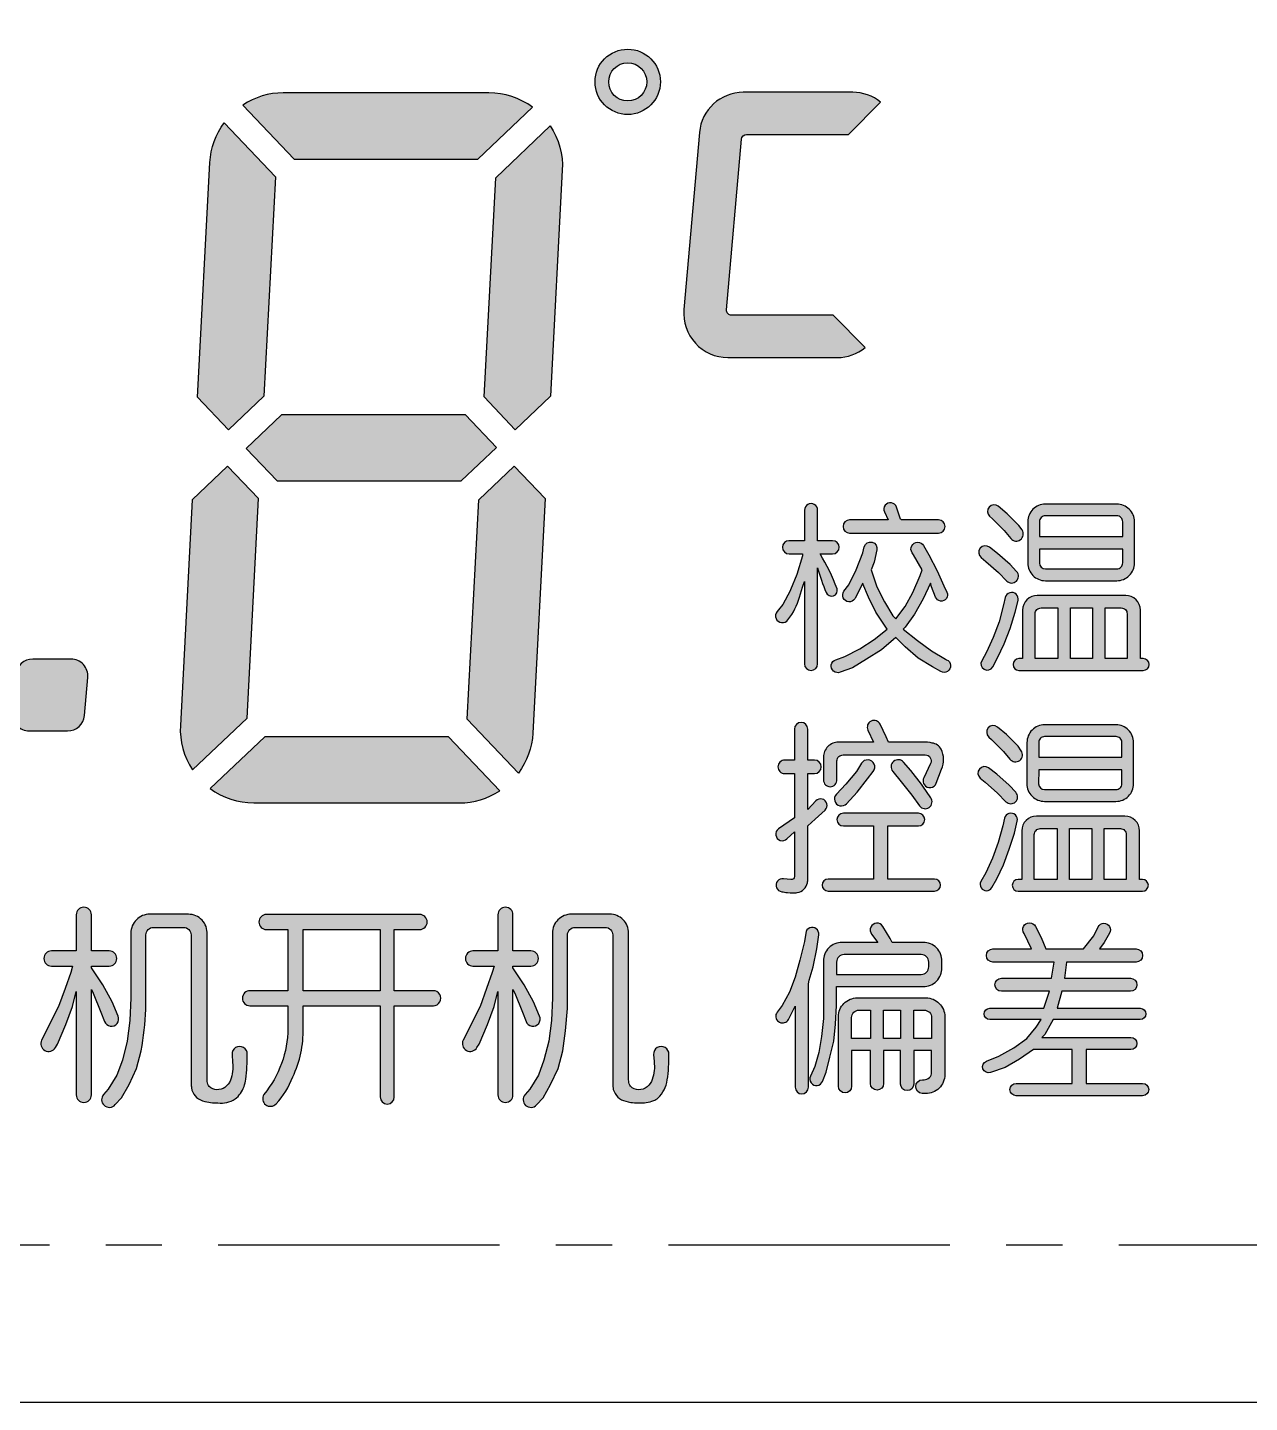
# Model space of a CAD drawing. Header units: millimetres. Extents: x -41 to 727, y -91 to 104.
# Drawn here: x 529.57 to 562.14, y -51.96 to -15.32 of the extents above; entities that cross this region are included whole.
import ezdxf

# ---------------------------------------------------------------- set-up
doc = ezdxf.new("R2010")
doc.units = ezdxf.units.MM
doc.header["$LTSCALE"] = 3
doc.header["$MEASUREMENT"] = 0
doc.linetypes.add('CENTER', pattern=[2, 1.25, -0.25, 0.25, -0.25])
doc.layers.add('VA', color=5, linetype='Continuous')

msp = doc.modelspace()

# ---------------------------------------------------------------- hatches: boundary and pattern name
h = msp.add_hatch(color=256)
h.dxf.hatch_style = 1
h.paths.add_polyline_path([(545.572, -15.898, -1), (545.572, -17.64, -1)])
h.paths.add_polyline_path([(545.572, -16.261, -1), (545.572, -17.277, -1)])
h = msp.add_hatch(color=256)
h.dxf.hatch_style = 1
h.paths.add_polyline_path([(543.035, -17.444), (541.581, -18.825), (536.678, -18.825), (535.312, -17.386, -0.146871), (536.391, -17.062), (541.872, -17.062, -0.16027)])
h = msp.add_hatch(color=256)
h.dxf.hatch_style = 1
h.paths.add_polyline_path([(551.9, -23.851, -0.172586), (551.158, -24.115), (548.24, -24.115, -0.440011), (547.071, -22.838), (547.484, -18.119, -0.388879), (548.653, -17.047), (551.571, -17.047, -0.172586), (552.313, -17.311), (551.457, -18.172), (548.74, -18.172, 0.388879), (548.603, -18.298), (548.206, -22.84, 0.440011), (548.343, -22.99), (551.044, -22.99)])
h = msp.add_hatch(color=256)
h.dxf.hatch_style = 1
h.paths.add_polyline_path([(536.181, -19.297), (535.874, -25.144), (534.933, -26.038), (534.107, -25.168), (534.435, -18.918, -0.146871), (534.815, -17.858)])
h = msp.add_hatch(color=256)
h.dxf.hatch_style = 1
h.paths.add_polyline_path([(543.513, -25.146), (542.573, -26.038), (541.746, -25.166), (542.053, -19.322), (543.508, -17.942, -0.16027), (543.829, -19.124)])
h = msp.add_hatch(color=256)
h.dxf.hatch_style = 1
h.paths.add_polyline_path([(542.076, -26.51), (541.133, -27.404), (536.23, -27.404), (535.405, -26.535), (536.347, -25.641), (541.251, -25.641)])
h = msp.add_hatch(color=256)
h.dxf.hatch_style = 1
h.paths.add_polyline_path([(533.964, -27.903), (534.907, -27.007), (535.731, -27.875), (535.425, -33.722), (533.97, -35.103, -0.16027), (533.648, -33.921)])
h = msp.add_hatch(color=256)
h.dxf.hatch_style = 1
h.paths.add_polyline_path([(543.043, -34.126, -0.146871), (542.663, -35.187), (541.297, -33.748), (541.603, -27.904), (542.548, -27.007), (543.37, -27.874)])
h = msp.add_hatch(color=256)
h.dxf.hatch_style = 1
h.paths.add_polyline_path([(550.082, -29.898), (550.231, -29.4), (550.232, -29.397), (550.232, -29.347), (550.232, -29.347), (549.871, -29.347, -1), (549.87, -28.996), (550.283, -28.996), (550.283, -28.992), (550.283, -28.183, -1), (550.634, -28.18), (550.634, -28.993), (550.634, -28.996), (551.034, -28.996, -1), (551.033, -29.347), (550.699, -29.347), (550.699, -29.347, -0.043936), (551.153, -30.275, -0.955725), (550.86, -30.374, -0.034165), (550.634, -29.723), (550.634, -29.724), (550.634, -32.28, -1), (550.283, -32.279), (550.283, -30.09), (550.283, -30.081), (550.234, -30.236), (550.15, -30.497, -0.105898), (549.842, -31.103, -1.039138), (549.552, -30.885), (549.593, -30.836), (549.705, -30.701), (549.709, -30.695), (549.901, -30.335), (549.914, -30.307)])
h = msp.add_hatch(color=256)
h.dxf.hatch_style = 1
h.paths.add_polyline_path([(553.856, -28.795), (551.486, -28.795, -1), (551.486, -28.444), (552.515, -28.444), (552.415, -28.231, -1.059153), (552.735, -28.103), (552.841, -28.419), (552.866, -28.444), (553.856, -28.444, -1)])
h = msp.add_hatch(color=256)
h.dxf.hatch_style = 1
h.paths.add_polyline_path([(555.449, -28.08), (555.685, -28.277), (555.999, -28.591), (556.082, -28.71, -0.959156), (555.78, -28.938), (555.607, -28.728), (555.293, -28.414), (555.218, -28.347, -0.981141)])
h = msp.add_hatch(color=256)
h.dxf.hatch_style = 1
h.paths.add_polyline_path([(558.608, -28.022, -0.414214), (559.078, -28.491), (559.078, -29.59, -0.414214), (558.606, -30.062), (556.704, -30.062, -0.414214), (556.233, -29.59), (556.235, -28.491, -0.414214), (556.704, -28.022)])
h.paths.add_polyline_path([(558.765, -28.885), (556.547, -28.885), (556.548, -28.491), (556.548, -28.491, -0.414214), (556.704, -28.335), (558.608, -28.335, -0.414214), (558.765, -28.491)])
h.paths.add_polyline_path([(556.546, -29.218), (558.765, -29.218), (558.765, -29.59, -0.414214), (558.606, -29.749), (556.704, -29.749, -0.413961), (556.546, -29.591)])
h = msp.add_hatch(color=256)
h.dxf.hatch_style = 1
h.paths.add_polyline_path([(551.335, -30.343), (551.461, -30.174), (551.662, -29.773), (551.837, -29.322), (551.877, -29.162, -0.986931), (552.212, -29.241), (552.138, -29.572), (552.063, -29.773), (552.214, -30.224), (552.414, -30.626), (552.64, -31.002), (552.715, -31.077), (552.966, -30.751), (553.167, -30.375), (553.367, -29.923), (553.417, -29.773), (553.192, -29.372), (553.154, -29.319, -1.055438), (553.456, -29.128), (553.593, -29.372), (553.819, -29.798), (553.994, -30.199), (554.078, -30.367, -1.047488), (553.776, -30.501), (553.668, -30.224), (553.643, -30.124), (553.442, -30.55), (553.217, -30.952), (552.966, -31.303), (552.916, -31.353), (553.292, -31.654), (553.668, -31.93), (554.044, -32.155), (554.071, -32.167, -1.058823), (553.914, -32.482), (553.693, -32.356), (553.317, -32.13), (552.966, -31.829), (552.715, -31.579), (552.339, -31.905), (551.938, -32.155), (551.562, -32.381), (551.237, -32.503, -1.009787), (551.115, -32.167), (551.361, -32.08), (551.762, -31.88), (552.138, -31.629), (552.489, -31.353), (552.189, -30.901), (551.988, -30.5), (551.837, -30.149), (551.837, -30.124), (551.637, -30.525), (551.623, -30.546, -1.028142)])
h = msp.add_hatch(color=256)
h.dxf.hatch_style = 1
h.paths.add_polyline_path([(555.212, -29.169), (555.43, -29.336), (555.764, -29.63), (555.938, -29.818, -0.981659), (555.675, -30.071), (555.45, -29.846), (555.116, -29.552), (554.99, -29.445, -0.975595)])
h = msp.add_hatch(color=256)
h.dxf.hatch_style = 1
h.paths.add_polyline_path([(555.764, -31.336), (555.607, -31.748), (555.43, -32.121), (555.299, -32.357, -1), (555.007, -32.196), (555.136, -31.964), (555.313, -31.572), (555.469, -31.16), (555.587, -30.709), (555.634, -30.511, -1.00223), (555.976, -30.592), (555.901, -30.905)])
h = msp.add_hatch(color=256)
h.dxf.hatch_style = 1
h.paths.add_polyline_path([(559.313, -32.14, -1), (559.313, -32.454), (555.999, -32.454, -1), (555.999, -32.14), (556.097, -32.14), (556.097, -30.845, -0.414214), (556.488, -30.454), (558.844, -30.454, -0.414214), (559.235, -30.845), (559.235, -32.14)])
h.paths.add_polyline_path([(556.43, -32.14), (556.43, -30.944, -0.414214), (556.587, -30.787), (557.038, -30.787), (557.038, -32.14)])
h.paths.add_polyline_path([(557.96, -30.787), (557.96, -32.14), (557.372, -32.14), (557.372, -30.787)])
h.paths.add_polyline_path([(558.294, -32.14), (558.294, -30.787), (558.726, -30.787, -0.414214), (558.882, -30.944), (558.882, -32.14)])
h = msp.add_hatch(color=256)
h.dxf.hatch_style = 1
h.paths.add_polyline_path([(529.625, -34.067, -0.440011), (529.175, -33.576), (529.264, -32.562, -0.388879), (529.713, -32.15), (530.732, -32.15, -0.440011), (531.181, -32.64), (531.092, -33.655, -0.388879), (530.643, -34.067)])
h = msp.add_hatch(color=256)
h.dxf.hatch_style = 1
h.paths.add_polyline_path([(550.372, -34.019), (550.372, -34.844), (550.551, -34.844, -1), (550.551, -35.203), (550.372, -35.203), (550.372, -36.16), (550.588, -35.929, -1.03177), (550.832, -36.173), (550.571, -36.419), (550.372, -36.598), (550.372, -38.008, -0.044518), (550.363, -38.11, -0.321882), (550.09, -38.372, -0.043105), (549.977, -38.383), (549.901, -38.382), (549.826, -38.374, -0.0091), (549.677, -38.351, -1), (549.726, -38.004), (549.923, -38.024, 0.45433), (550.013, -37.945), (550.013, -36.758), (549.816, -36.942, -1.087237), (549.592, -36.675), (550.013, -36.379), (550.013, -35.203), (549.754, -35.203, -0.414214), (549.575, -35.024, -0.424247), (549.761, -34.844), (550.013, -34.844), (550.013, -34.017, -1)])
h = msp.add_hatch(color=256)
h.dxf.hatch_style = 1
h.paths.add_polyline_path([(552.303, -33.889), (552.464, -34.227), (552.524, -34.366), (553.56, -34.366), (553.635, -34.378), (553.688, -34.388, -0.239899), (553.928, -34.554, -0.208599), (553.939, -35.084), (553.795, -35.459, -0.595345), (553.479, -35.5), (553.458, -35.464, -0.214013), (553.462, -35.315), (553.646, -34.933, 0.553584), (553.502, -34.705), (551.31, -34.705, 0.417305), (551.149, -34.864), (551.149, -35.361, -0.432032), (550.97, -35.552, -0.414214), (550.79, -35.373), (550.79, -34.763, -0.414214), (551.188, -34.366), (552.126, -34.366), (551.974, -34.045, -1)])
h = msp.add_hatch(color=256)
h.dxf.hatch_style = 1
h.paths.add_polyline_path([(555.428, -33.962), (555.664, -34.159), (555.977, -34.473), (556.06, -34.592, -0.959156), (555.758, -34.82), (555.585, -34.61), (555.271, -34.296), (555.197, -34.229, -0.981141)])
h = msp.add_hatch(color=256)
h.dxf.hatch_style = 1
h.paths.add_polyline_path([(556.682, -33.904), (558.587, -33.904, -0.414214), (559.056, -34.373), (559.056, -35.473, -0.414214), (558.585, -35.944), (556.682, -35.944, -0.414214), (556.211, -35.473), (556.213, -34.373, -0.414214)])
h.paths.add_polyline_path([(558.743, -34.767), (556.525, -34.767), (556.526, -34.374), (556.526, -34.373, -0.414214), (556.682, -34.217), (558.587, -34.217, -0.414214), (558.743, -34.373)])
h.paths.add_polyline_path([(556.525, -35.1), (558.743, -35.1), (558.743, -35.473, -0.414214), (558.585, -35.631), (556.682, -35.631, -0.413961), (556.524, -35.473)])
h = msp.add_hatch(color=256)
h.dxf.hatch_style = 1
h.paths.add_polyline_path([(534.442, -35.6), (535.897, -34.22), (540.799, -34.22), (542.165, -35.659, -0.146871), (541.086, -35.983), (535.605, -35.983, -0.16027)])
h = msp.add_hatch(color=256)
h.dxf.hatch_style = 1
h.paths.add_polyline_path([(551.667, -35.143), (551.802, -34.927, -1.04827), (552.117, -35.145), (551.966, -35.343), (551.687, -35.701), (551.401, -36.006, -1.001638), (551.132, -35.752), (551.388, -35.482)])
h = msp.add_hatch(color=256)
h.dxf.hatch_style = 1
h.paths.add_polyline_path([(552.634, -35.144, -0.985158), (552.924, -34.897), (553.122, -35.123), (553.401, -35.482), (553.441, -35.542), (553.651, -35.848, -0.983763), (553.349, -36.062), (553.142, -35.781), (552.863, -35.422)])
h = msp.add_hatch(color=256)
h.dxf.hatch_style = 1
h.paths.add_polyline_path([(555.191, -35.052), (555.409, -35.218), (555.742, -35.512), (555.916, -35.7, -0.981659), (555.653, -35.953), (555.428, -35.728), (555.095, -35.434), (554.969, -35.327, -0.975595)])
h = msp.add_hatch(color=256)
h.dxf.hatch_style = 1
h.paths.add_polyline_path([(553.321, -36.259, -1), (553.321, -36.598), (552.504, -36.598), (552.504, -38.013), (553.75, -38.013, -1), (553.75, -38.332), (550.91, -38.332, -1), (550.91, -38.013), (552.126, -38.013), (552.126, -36.598), (551.319, -36.598, -1), (551.319, -36.259)])
h = msp.add_hatch(color=256)
h.dxf.hatch_style = 1
h.paths.add_polyline_path([(555.742, -37.219), (555.585, -37.63), (555.409, -38.003), (555.277, -38.24, -1), (554.986, -38.078), (555.114, -37.846), (555.291, -37.454), (555.448, -37.042), (555.566, -36.591), (555.612, -36.393, -1.00223), (555.954, -36.475), (555.879, -36.787)])
h = msp.add_hatch(color=256)
h.dxf.hatch_style = 1
h.paths.add_polyline_path([(559.292, -38.023, -1), (559.292, -38.337), (555.978, -38.337, -1), (555.978, -38.023), (556.075, -38.023), (556.075, -36.727, -0.414214), (556.467, -36.336), (558.822, -36.336, -0.414214), (559.213, -36.727), (559.213, -38.023)])
h.paths.add_polyline_path([(556.409, -38.023), (556.409, -36.826, -0.414214), (556.565, -36.669), (557.017, -36.669), (557.017, -38.023)])
h.paths.add_polyline_path([(557.939, -36.669), (557.939, -38.023), (557.35, -38.023), (557.35, -36.669)])
h.paths.add_polyline_path([(558.272, -38.023), (558.272, -36.669), (558.704, -36.669, -0.414214), (558.86, -36.826), (558.86, -38.023)])
h = msp.add_hatch(color=256)
h.dxf.hatch_style = 1
h.paths.add_polyline_path([(530.6, -41.885), (530.374, -42.412), (530.317, -42.506, -0.962332), (529.951, -42.305), (530.399, -41.409), (530.574, -40.933), (530.725, -40.506), (530.775, -40.331), (530.211, -40.331, -1), (530.211, -39.929), (530.875, -39.929), (530.875, -38.964, -1), (531.277, -38.964), (531.277, -39.929), (531.753, -39.929, -1), (531.753, -40.331), (531.277, -40.331), (531.277, -40.381), (531.578, -40.832), (531.828, -41.284), (531.988, -41.663, -1.013912), (531.625, -41.81), (531.527, -41.559), (531.327, -41.058), (531.277, -40.958), (531.277, -43.766, -1), (530.875, -43.766), (530.875, -41.008), (530.775, -41.409)])
h = msp.add_hatch(color=256)
h.dxf.hatch_style = 1
h.paths.add_polyline_path([(541.836, -41.885), (541.61, -42.412), (541.553, -42.506, -0.962332), (541.187, -42.305), (541.635, -41.409), (541.811, -40.933), (541.961, -40.506), (542.011, -40.331), (541.447, -40.331, -1), (541.447, -39.929), (542.111, -39.929), (542.111, -38.964, -1), (542.513, -38.964), (542.513, -39.929), (542.989, -39.929, -1), (542.989, -40.331), (542.513, -40.331), (542.513, -40.381), (542.814, -40.832), (543.064, -41.284), (543.224, -41.663, -1.013912), (542.861, -41.81), (542.764, -41.559), (542.563, -41.058), (542.513, -40.958), (542.513, -43.766, -1), (542.111, -43.766), (542.111, -41.008), (542.011, -41.409)])
h = msp.add_hatch(color=256)
h.dxf.hatch_style = 1
h.paths.add_polyline_path([(533.735, -39.302), (532.931, -39.302, 0.416863), (532.731, -39.504), (532.731, -41.459), (532.729, -41.486, -0.029391), (532.606, -42.588), (532.48, -43.064), (532.28, -43.49), (532.079, -43.842), (531.913, -44.023, -0.427895), (531.615, -44.043, -0.414214), (531.603, -43.753), (531.728, -43.616), (531.954, -43.24), (532.104, -42.838), (532.23, -42.337), (532.305, -41.785), (532.33, -41.183), (532.33, -39.454, -0.417964), (532.834, -38.951), (533.861, -38.951, -0.432017), (534.361, -39.483), (534.361, -43.365, 0.085043), (534.395, -43.519), (534.415, -43.545, 0.3351), (534.837, -43.566, 0.131234), (534.982, -43.377, 0.127383), (535.038, -42.9), (535.025, -42.69, -1.048379), (535.433, -42.685, -0.026534), (535.395, -43.345, -0.043273), (535.345, -43.544, -0.152039), (535.108, -43.873, -0.173784), (534.646, -43.979), (534.507, -43.973, -0.047597), (534.305, -43.943), (534.24, -43.921, -0.301023), (533.945, -43.576, -0.015558), (533.935, -43.465), (533.935, -39.502, 0.414214)])
h = msp.add_hatch(color=256)
h.dxf.hatch_style = 1
h.paths.add_polyline_path([(540.028, -39.358), (539.351, -39.358), (539.351, -40.988), (540.388, -40.988, -1), (540.391, -41.389), (539.351, -41.389), (539.351, -43.82, -1), (538.974, -43.821), (538.974, -41.389), (536.918, -41.389), (536.918, -41.991, -0.120463), (536.644, -43.285, -0.097023), (536.198, -44.003, -0.923331), (535.875, -43.756, 0.170817), (536.517, -41.991), (536.517, -41.389), (535.502, -41.389, -1), (535.503, -40.988), (536.517, -40.988), (536.517, -39.358), (535.944, -39.358, -1), (535.94, -38.956), (540.026, -38.956, -1)])
h.paths.add_polyline_path([(538.974, -39.358), (538.974, -40.988), (536.918, -40.988), (536.918, -39.358)])
h = msp.add_hatch(color=256)
h.dxf.hatch_style = 1
h.paths.add_polyline_path([(543.566, -39.455, -0.420759), (544.073, -38.951), (545.09, -38.951, -0.419734), (545.597, -39.453), (545.597, -43.365, 0.084944), (545.626, -43.51), (545.644, -43.537, 0.366855), (546.091, -43.552, 0.125828), (546.227, -43.355, 0.117548), (546.273, -42.877), (546.261, -42.69, -1.048379), (546.669, -42.685, -0.037594), (546.627, -43.368, -0.174543), (546.379, -43.846, -0.069175), (546.266, -43.917, -0.119941), (545.859, -43.978, -0.024153), (545.652, -43.965), (545.585, -43.953), (545.519, -43.936, -0.27841), (545.188, -43.621, -0.03635), (545.171, -43.465), (545.171, -39.503, 0.415572), (544.971, -39.302), (544.167, -39.302, 0.414214), (543.967, -39.502), (543.967, -41.459), (543.917, -42.061), (543.842, -42.588), (543.716, -43.064), (543.516, -43.49), (543.315, -43.842), (543.142, -44.031, -1), (542.839, -43.753), (542.964, -43.616), (543.19, -43.24), (543.34, -42.838), (543.466, -42.337), (543.541, -41.785), (543.566, -41.183)])
h = msp.add_hatch(color=256)
h.dxf.hatch_style = 1
h.paths.add_polyline_path([(552.242, -39.701), (552.072, -39.48, -1.055061), (552.369, -39.275), (552.568, -39.6), (552.618, -39.701), (553.447, -39.701, -0.414214), (553.947, -40.201), (553.947, -40.379, -0.414214), (553.447, -40.879), (551.138, -40.879), (551.138, -41.381), (551.113, -41.882), (551.063, -42.334), (550.963, -42.76), (550.862, -43.161), (550.764, -43.407, -1.026293), (550.443, -43.268), (550.561, -43.011), (550.662, -42.635), (550.737, -42.208), (550.787, -41.732), (550.787, -40.201, -0.414214), (551.287, -39.701)])
h.paths.add_polyline_path([(553.396, -40.027, -0.414214), (553.596, -40.227), (553.596, -40.353, -0.414214), (553.396, -40.553), (551.138, -40.553), (551.138, -40.227, -0.414214), (551.338, -40.027)])
h = msp.add_hatch(color=256)
h.dxf.hatch_style = 1
h.paths.add_polyline_path([(558.97, -41.005), (557.139, -41.005), (557.014, -41.456), (559.233, -41.456, -1), (559.233, -41.757), (556.913, -41.757), (556.688, -42.158), (556.613, -42.233), (558.982, -42.233, -1), (558.982, -42.559), (557.791, -42.559), (557.791, -43.462), (559.296, -43.462, -1), (559.296, -43.788), (555.923, -43.788, -1), (555.923, -43.462), (557.415, -43.462), (557.415, -42.559), (556.387, -42.559), (556.011, -42.81), (555.634, -43.036), (555.242, -43.167, -0.971045), (555.131, -42.866), (555.459, -42.735), (555.86, -42.509), (556.211, -42.259), (556.462, -41.958), (556.587, -41.757), (555.22, -41.757, -1), (555.22, -41.456), (556.663, -41.456), (556.813, -41.005), (555.534, -41.005, -1), (555.534, -40.654), (556.863, -40.654), (556.939, -40.227), (555.307, -40.227, -1), (555.307, -39.876), (556.337, -39.876), (556.134, -39.462, -1.081535), (556.439, -39.278), (556.587, -39.575), (556.713, -39.876), (557.716, -39.876), (557.992, -39.525), (558.111, -39.286, -1.034631), (558.414, -39.451), (558.268, -39.701), (558.142, -39.876), (559.12, -39.876, -1), (559.12, -40.227), (557.265, -40.227), (557.214, -40.654), (558.97, -40.654, -1)])
h = msp.add_hatch(color=256)
h.dxf.hatch_style = 1
h.paths.add_polyline_path([(550.035, -40.628), (550.16, -40.177), (550.285, -39.675), (550.315, -39.452, -1.001489), (550.663, -39.498), (550.611, -39.876), (550.511, -40.353), (550.411, -40.704), (550.386, -40.804), (550.386, -43.563, -1), (550.035, -43.563), (550.035, -41.405), (549.859, -41.757), (549.84, -41.781, -0.977288), (549.552, -41.561), (549.684, -41.381), (549.884, -41.03)])
h = msp.add_hatch(color=256)
h.dxf.hatch_style = 1
h.paths.add_polyline_path([(551.539, -43.537, -1), (551.188, -43.537), (551.188, -41.68, -0.414214), (551.688, -41.18), (553.522, -41.18, -0.414214), (554.022, -41.68), (554.022, -43.228, -0.419972), (553.512, -43.728), (553.418, -43.726, -0.967258), (553.43, -43.362), (553.471, -43.362, 0.414214), (553.671, -43.162), (553.671, -42.585), (553.195, -42.585), (553.195, -43.476, -1), (552.843, -43.476), (552.843, -42.585), (552.392, -42.585), (552.392, -43.462, -1), (552.041, -43.462), (552.041, -42.585), (551.539, -42.585)])
h.paths.add_polyline_path([(552.392, -42.259), (552.392, -41.506), (552.843, -41.506), (552.843, -42.259)])
h.paths.add_polyline_path([(551.539, -41.706, -0.414214), (551.739, -41.506), (552.041, -41.506), (552.041, -42.259), (551.539, -42.259)])
h.paths.add_polyline_path([(553.471, -41.506, -0.414214), (553.671, -41.706), (553.671, -42.259), (553.195, -42.259), (553.195, -41.506)])

# ---------------------------------------------------------------- linework, layer by layer
msp.add_line((601.658, -51.963), (451.658, -51.963))
for points in [[(541.872, -17.062), (536.391, -17.062, 0.146871), (535.312, -17.386), (536.678, -18.825), (541.581, -18.825), (543.035, -17.444, 0.16027)], [(551.044, -22.99), (548.343, -22.99, -0.440011), (548.206, -22.84), (548.603, -18.298, -0.388879), (548.74, -18.172), (551.457, -18.172), (552.313, -17.311, 0.172586), (551.571, -17.047), (548.653, -17.047, 0.388879), (547.484, -18.119), (547.071, -22.838, 0.440011), (548.24, -24.115), (551.158, -24.115, 0.172586), (551.9, -23.851)], [(536.181, -19.297), (535.874, -25.144), (534.933, -26.038), (534.107, -25.168), (534.435, -18.918, -0.146871), (534.815, -17.858)], [(543.513, -25.146), (542.573, -26.038), (541.746, -25.166), (542.053, -19.322), (543.508, -17.942, -0.16027), (543.829, -19.124)], [(533.648, -33.921, 0.16027), (533.97, -35.103), (535.425, -33.722), (535.731, -27.875), (534.907, -27.007), (533.964, -27.903)], [(543.043, -34.126, -0.146871), (542.663, -35.187), (541.297, -33.748), (541.603, -27.904), (542.548, -27.007), (543.37, -27.874)], [(549.914, -30.307), (549.901, -30.335), (549.709, -30.695), (549.705, -30.701), (549.593, -30.836), (549.552, -30.885, 1.039138), (549.842, -31.103, 0.105898), (550.15, -30.497), (550.234, -30.236), (550.283, -30.081), (550.283, -30.09), (550.283, -32.279, 1), (550.634, -32.28), (550.634, -29.724), (550.634, -29.723, 0.034165), (550.86, -30.374, 0.955725), (551.153, -30.275, 0.043936), (550.699, -29.347), (550.699, -29.347), (551.033, -29.347, 1), (551.034, -28.996), (550.634, -28.996), (550.634, -28.993), (550.634, -28.18, 1), (550.283, -28.183), (550.283, -28.992), (550.283, -28.996), (549.87, -28.996, 1), (549.871, -29.347), (550.232, -29.347), (550.232, -29.347), (550.232, -29.397), (550.231, -29.4), (550.082, -29.898)], [(553.856, -28.444), (552.866, -28.444), (552.841, -28.419), (552.735, -28.103, 1.059153), (552.415, -28.231), (552.515, -28.444), (551.486, -28.444, 1), (551.486, -28.795), (553.856, -28.795, 1)], [(555.218, -28.347), (555.293, -28.414), (555.607, -28.728), (555.78, -28.938, 0.959156), (556.082, -28.71), (555.999, -28.591), (555.685, -28.277), (555.449, -28.08, 0.981141)], [(556.704, -28.022, 0.414214), (556.235, -28.491), (556.233, -29.59, 0.414214), (556.704, -30.062), (558.606, -30.062, 0.414214), (559.078, -29.59), (559.078, -28.491, 0.414214), (558.608, -28.022)], [(558.765, -28.491, 0.414214), (558.608, -28.335), (556.704, -28.335, 0.414214), (556.548, -28.491), (556.548, -28.491), (556.547, -28.885), (558.765, -28.885)], [(551.335, -30.343), (551.461, -30.174), (551.662, -29.773), (551.837, -29.322), (551.877, -29.162, -0.986931), (552.212, -29.241), (552.138, -29.572), (552.063, -29.773), (552.214, -30.224), (552.414, -30.626), (552.64, -31.002), (552.715, -31.077), (552.966, -30.751), (553.167, -30.375), (553.367, -29.923), (553.417, -29.773), (553.192, -29.372), (553.154, -29.319, -1.055438), (553.456, -29.128), (553.593, -29.372), (553.819, -29.798), (553.994, -30.199), (554.078, -30.367, -1.047488), (553.776, -30.501), (553.668, -30.224), (553.643, -30.124), (553.442, -30.55), (553.217, -30.952), (552.966, -31.303), (552.916, -31.353), (553.292, -31.654), (553.668, -31.93), (554.044, -32.155), (554.071, -32.167, -1.058823), (553.914, -32.482), (553.693, -32.356), (553.317, -32.13), (552.966, -31.829), (552.715, -31.579), (552.339, -31.905), (551.938, -32.155), (551.562, -32.381), (551.237, -32.503, -1.009787), (551.115, -32.167), (551.361, -32.08), (551.762, -31.88), (552.138, -31.629), (552.489, -31.353), (552.189, -30.901), (551.988, -30.5), (551.837, -30.149), (551.837, -30.124), (551.637, -30.525), (551.623, -30.546, -1.028142)], [(554.99, -29.445), (555.116, -29.552), (555.45, -29.846), (555.675, -30.071, 0.981659), (555.938, -29.818), (555.764, -29.63), (555.43, -29.336), (555.212, -29.169, 0.975595)], [(556.546, -29.591, 0.413961), (556.704, -29.749), (558.606, -29.749, 0.414214), (558.765, -29.59), (558.765, -29.218), (556.546, -29.218)], [(555.901, -30.905), (555.976, -30.592, 1.00223), (555.634, -30.511), (555.587, -30.709), (555.469, -31.16), (555.313, -31.572), (555.136, -31.964), (555.007, -32.196, 1), (555.299, -32.357), (555.43, -32.121), (555.607, -31.748), (555.764, -31.336)], [(559.235, -32.14), (559.235, -30.845, 0.414214), (558.844, -30.454), (556.488, -30.454, 0.414214), (556.097, -30.845), (556.097, -32.14), (555.999, -32.14, 1), (555.999, -32.454), (559.313, -32.454, 1), (559.313, -32.14)], [(556.43, -32.14), (556.43, -30.944, -0.414214), (556.587, -30.787), (557.038, -30.787), (557.038, -32.14)], [(558.294, -32.14), (558.294, -30.787), (558.726, -30.787, -0.414214), (558.882, -30.944), (558.882, -32.14)], [(530.643, -34.067, 0.388879), (531.092, -33.655), (531.181, -32.64, 0.440011), (530.732, -32.15), (529.713, -32.15, 0.388879), (529.264, -32.562), (529.175, -33.576, 0.440011), (529.625, -34.067)], [(550.013, -34.017), (550.013, -34.844), (549.761, -34.844, 0.424247), (549.575, -35.024, 0.414214), (549.754, -35.203), (550.013, -35.203), (550.013, -36.379), (549.592, -36.675, 1.087237), (549.816, -36.942), (550.013, -36.758), (550.013, -37.945, -0.45433), (549.923, -38.024), (549.726, -38.004, 1), (549.677, -38.351, 0.0091), (549.826, -38.374), (549.901, -38.382), (549.977, -38.383, 0.043105), (550.09, -38.372, 0.321882), (550.363, -38.11, 0.044518), (550.372, -38.008), (550.372, -36.598), (550.571, -36.419), (550.832, -36.173, 1.03177), (550.588, -35.929), (550.372, -36.16), (550.372, -35.203), (550.551, -35.203, 1), (550.551, -34.844), (550.372, -34.844), (550.372, -34.019, 1)], [(551.974, -34.045), (552.126, -34.366), (551.188, -34.366, 0.414214), (550.79, -34.763), (550.79, -35.373, 0.414214), (550.97, -35.552, 0.432032), (551.149, -35.361), (551.149, -34.864, -0.417305), (551.31, -34.705), (553.502, -34.705, -0.553584), (553.646, -34.933), (553.462, -35.315, 0.214013), (553.458, -35.464), (553.479, -35.5, 0.595345), (553.795, -35.459), (553.939, -35.084, 0.208599), (553.928, -34.554, 0.239899), (553.688, -34.388), (553.635, -34.378), (553.56, -34.366), (552.524, -34.366), (552.464, -34.227), (552.303, -33.889, 1)], [(555.197, -34.229), (555.271, -34.296), (555.585, -34.61), (555.758, -34.82, 0.959156), (556.06, -34.592), (555.977, -34.473), (555.664, -34.159), (555.428, -33.962, 0.981141)], [(556.213, -34.373), (556.211, -35.473, 0.414214), (556.682, -35.944), (558.585, -35.944, 0.414214), (559.056, -35.473), (559.056, -34.373, 0.414214), (558.587, -33.904), (556.682, -33.904, 0.414214)], [(535.605, -35.983), (541.086, -35.983, 0.146871), (542.165, -35.659), (540.799, -34.22), (535.897, -34.22), (534.442, -35.6, 0.16027)], [(558.743, -34.373, 0.414214), (558.587, -34.217), (556.682, -34.217, 0.414214), (556.526, -34.373), (556.526, -34.374), (556.525, -34.767), (558.743, -34.767)], [(551.388, -35.482), (551.132, -35.752, 1.001638), (551.401, -36.006), (551.687, -35.701), (551.966, -35.343), (552.117, -35.145, 1.04827), (551.802, -34.927), (551.667, -35.143)], [(552.863, -35.422), (553.142, -35.781), (553.349, -36.062, 0.983763), (553.651, -35.848), (553.441, -35.542), (553.401, -35.482), (553.122, -35.123), (552.924, -34.897, 0.985158), (552.634, -35.144)], [(554.969, -35.327), (555.095, -35.434), (555.428, -35.728), (555.653, -35.953, 0.981659), (555.916, -35.7), (555.742, -35.512), (555.409, -35.218), (555.191, -35.052, 0.975595)], [(556.524, -35.473, 0.413961), (556.682, -35.631), (558.585, -35.631, 0.414214), (558.743, -35.473), (558.743, -35.1), (556.525, -35.1)], [(551.319, -36.259, 1), (551.319, -36.598), (552.126, -36.598), (552.126, -38.013), (550.91, -38.013, 1), (550.91, -38.332), (553.75, -38.332, 1), (553.75, -38.013), (552.504, -38.013), (552.504, -36.598), (553.321, -36.598, 1), (553.321, -36.259)], [(555.879, -36.787), (555.954, -36.475, 1.00223), (555.612, -36.393), (555.566, -36.591), (555.448, -37.042), (555.291, -37.454), (555.114, -37.846), (554.986, -38.078, 1), (555.277, -38.24), (555.409, -38.003), (555.585, -37.63), (555.742, -37.219)], [(559.213, -38.023), (559.213, -36.727, 0.414214), (558.822, -36.336), (556.467, -36.336, 0.414214), (556.075, -36.727), (556.075, -38.023), (555.978, -38.023, 1), (555.978, -38.337), (559.292, -38.337, 1), (559.292, -38.023)], [(556.409, -38.023), (556.409, -36.826, -0.414214), (556.565, -36.669), (557.017, -36.669), (557.017, -38.023)], [(558.272, -38.023), (558.272, -36.669), (558.704, -36.669, -0.414214), (558.86, -36.826), (558.86, -38.023)], [(530.775, -41.409), (530.875, -41.008), (530.875, -43.766, 1), (531.277, -43.766), (531.277, -40.958), (531.327, -41.058), (531.527, -41.559), (531.625, -41.81, 1.013912), (531.988, -41.663), (531.828, -41.284), (531.578, -40.832), (531.277, -40.381), (531.277, -40.331), (531.753, -40.331, 1), (531.753, -39.929), (531.277, -39.929), (531.277, -38.964, 1), (530.875, -38.964), (530.875, -39.929), (530.211, -39.929, 1), (530.211, -40.331), (530.775, -40.331), (530.725, -40.506), (530.574, -40.933), (530.399, -41.409), (529.951, -42.305, 0.962332), (530.317, -42.506), (530.374, -42.412), (530.6, -41.885)], [(542.011, -41.409), (542.111, -41.008), (542.111, -43.766, 1), (542.513, -43.766), (542.513, -40.958), (542.563, -41.058), (542.764, -41.559), (542.861, -41.81, 1.013912), (543.224, -41.663), (543.064, -41.284), (542.814, -40.832), (542.513, -40.381), (542.513, -40.331), (542.989, -40.331, 1), (542.989, -39.929), (542.513, -39.929), (542.513, -38.964, 1), (542.111, -38.964), (542.111, -39.929), (541.447, -39.929, 1), (541.447, -40.331), (542.011, -40.331), (541.961, -40.506), (541.811, -40.933), (541.635, -41.409), (541.187, -42.305, 0.962332), (541.553, -42.506), (541.61, -42.412), (541.836, -41.885)], [(533.935, -39.502), (533.935, -43.465, 0.015558), (533.945, -43.576, 0.301023), (534.24, -43.921), (534.305, -43.943, 0.047597), (534.507, -43.973), (534.646, -43.979, 0.173784), (535.108, -43.873, 0.152039), (535.345, -43.544, 0.043273), (535.395, -43.345, 0.026534), (535.433, -42.685, 1.048379), (535.025, -42.69), (535.038, -42.9, -0.127383), (534.982, -43.377, -0.131234), (534.837, -43.566, -0.3351), (534.415, -43.545), (534.395, -43.519, -0.085043), (534.361, -43.365), (534.361, -39.483, 0.432017), (533.861, -38.951), (532.834, -38.951, 0.417964), (532.33, -39.454), (532.33, -41.183), (532.305, -41.785), (532.23, -42.337), (532.104, -42.838), (531.954, -43.24), (531.728, -43.616), (531.603, -43.753, 0.414214), (531.615, -44.043, 0.427895), (531.913, -44.023), (532.079, -43.842), (532.28, -43.49), (532.48, -43.064), (532.606, -42.588, 0.029391), (532.729, -41.486), (532.731, -41.459), (532.731, -39.504, -0.416863), (532.931, -39.302), (533.735, -39.302, -0.414214)], [(540.026, -38.956), (535.94, -38.956, 1), (535.944, -39.358), (536.517, -39.358), (536.517, -40.988), (535.503, -40.988, 1), (535.502, -41.389), (536.517, -41.389), (536.517, -41.991, -0.170817), (535.875, -43.756, 0.923331), (536.198, -44.003, 0.097023), (536.644, -43.285, 0.120463), (536.918, -41.991), (536.918, -41.389), (538.974, -41.389), (538.974, -43.821, 1), (539.351, -43.82), (539.351, -41.389), (540.391, -41.389, 1), (540.388, -40.988), (539.351, -40.988), (539.351, -39.358), (540.028, -39.358, 1)], [(543.566, -41.183), (543.541, -41.785), (543.466, -42.337), (543.34, -42.838), (543.19, -43.24), (542.964, -43.616), (542.839, -43.753, 1), (543.142, -44.031), (543.315, -43.842), (543.516, -43.49), (543.716, -43.064), (543.842, -42.588), (543.917, -42.061), (543.967, -41.459), (543.967, -39.502, -0.414214), (544.167, -39.302), (544.971, -39.302, -0.415572), (545.171, -39.503), (545.171, -43.465, 0.03635), (545.188, -43.621, 0.27841), (545.519, -43.936), (545.585, -43.953), (545.652, -43.965, 0.024153), (545.859, -43.978, 0.119941), (546.266, -43.917, 0.069175), (546.379, -43.846, 0.174543), (546.627, -43.368, 0.037594), (546.669, -42.685, 1.048379), (546.261, -42.69), (546.273, -42.877, -0.117548), (546.227, -43.355, -0.125828), (546.091, -43.552, -0.366855), (545.644, -43.537), (545.626, -43.51, -0.084944), (545.597, -43.365), (545.597, -39.453, 0.419734), (545.09, -38.951), (544.073, -38.951, 0.420759), (543.566, -39.455)], [(551.287, -39.701, 0.414214), (550.787, -40.201), (550.787, -41.732), (550.737, -42.208), (550.662, -42.635), (550.561, -43.011), (550.443, -43.268, 1.026293), (550.764, -43.407), (550.862, -43.161), (550.963, -42.76), (551.063, -42.334), (551.113, -41.882), (551.138, -41.381), (551.138, -40.879), (553.447, -40.879, 0.414214), (553.947, -40.379), (553.947, -40.201, 0.414214), (553.447, -39.701), (552.618, -39.701), (552.568, -39.6), (552.369, -39.275, 1.055061), (552.072, -39.48), (552.242, -39.701)], [(558.97, -41.005), (557.139, -41.005), (557.014, -41.456), (559.233, -41.456, -1), (559.233, -41.757), (556.913, -41.757), (556.688, -42.158), (556.613, -42.233), (558.982, -42.233, -1), (558.982, -42.559), (557.791, -42.559), (557.791, -43.462), (559.296, -43.462, -1), (559.296, -43.788), (555.923, -43.788, -1), (555.923, -43.462), (557.415, -43.462), (557.415, -42.559), (556.387, -42.559), (556.011, -42.81), (555.634, -43.036), (555.242, -43.167, -0.971045), (555.131, -42.866), (555.459, -42.735), (555.86, -42.509), (556.211, -42.259), (556.462, -41.958), (556.587, -41.757), (555.22, -41.757, -1), (555.22, -41.456), (556.663, -41.456), (556.813, -41.005), (555.534, -41.005, -1), (555.534, -40.654), (556.863, -40.654), (556.939, -40.227), (555.307, -40.227, -1), (555.307, -39.876), (556.337, -39.876), (556.134, -39.462, -1.081535), (556.439, -39.278), (556.587, -39.575), (556.713, -39.876), (557.716, -39.876), (557.992, -39.525), (558.111, -39.286, -1.034631), (558.414, -39.451), (558.268, -39.701), (558.142, -39.876), (559.12, -39.876, -1), (559.12, -40.227), (557.265, -40.227), (557.214, -40.654), (558.97, -40.654, -1)], [(549.884, -41.03), (549.684, -41.381), (549.552, -41.561, 0.977288), (549.84, -41.781), (549.859, -41.757), (550.035, -41.405), (550.035, -43.563, 1), (550.386, -43.563), (550.386, -40.804), (550.411, -40.704), (550.511, -40.353), (550.611, -39.876), (550.663, -39.498, 1.001489), (550.315, -39.452), (550.285, -39.675), (550.16, -40.177), (550.035, -40.628)], [(551.338, -40.027, 0.414214), (551.138, -40.227), (551.138, -40.553), (553.396, -40.553, 0.414214), (553.596, -40.353), (553.596, -40.227, 0.414214), (553.396, -40.027)], [(551.539, -43.537, -1), (551.188, -43.537), (551.188, -41.68, -0.414214), (551.688, -41.18), (553.522, -41.18, -0.414214), (554.022, -41.68), (554.022, -43.228, -0.419972), (553.512, -43.728), (553.418, -43.726, -0.967258), (553.43, -43.362), (553.471, -43.362, 0.414214), (553.671, -43.162), (553.671, -42.585), (553.195, -42.585), (553.195, -43.476, -1), (552.843, -43.476), (552.843, -42.585), (552.392, -42.585), (552.392, -43.462, -1), (552.041, -43.462), (552.041, -42.585), (551.539, -42.585)], [(551.539, -41.706, -0.414214), (551.739, -41.506), (552.041, -41.506), (552.041, -42.259), (551.539, -42.259)], [(553.471, -41.506, -0.414214), (553.671, -41.706), (553.671, -42.259), (553.195, -42.259), (553.195, -41.506)]]:
    msp.add_lwpolyline(points, format="xyb", close=True)
for points in [[(541.251, -25.641), (536.347, -25.641), (535.405, -26.535), (536.23, -27.404), (541.133, -27.404), (542.076, -26.51)], [(557.96, -30.787), (557.96, -32.14), (557.372, -32.14), (557.372, -30.787)], [(557.939, -36.669), (557.939, -38.023), (557.35, -38.023), (557.35, -36.669)], [(538.974, -39.358), (538.974, -40.988), (536.918, -40.988), (536.918, -39.358)], [(552.392, -42.259), (552.392, -41.506), (552.843, -41.506), (552.843, -42.259)]]:
    msp.add_lwpolyline(points, close=True)
for radius in [0.871, 0.508]:
    msp.add_circle((545.572, -16.769), radius)
at = {"layer": 'VA', "linetype": 'CENTER', "ltscale": 2}
msp.add_lwpolyline([(592.658, -45.763), (592.658, 60.237, 0.414214), (590.658, 62.237), (462.658, 62.237, 0.414214), (460.658, 60.237), (460.658, -45.763, 0.414214), (462.658, -47.763), (590.658, -47.763, 0.414214)], format="xyb", close=True, dxfattribs=at)

doc.saveas('drawing.dxf')
